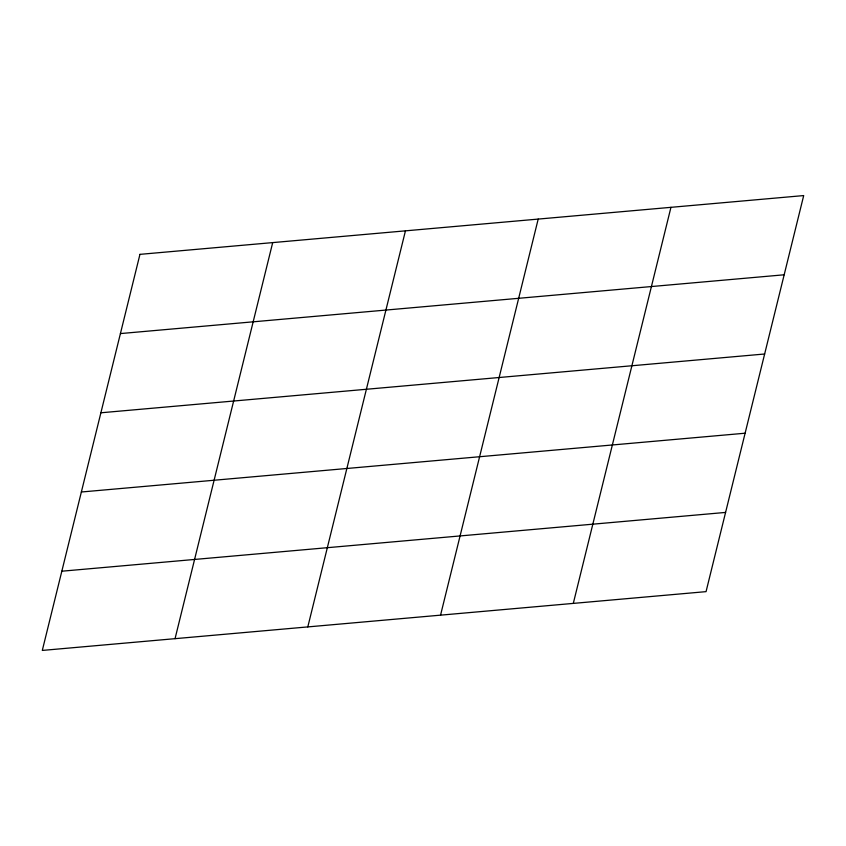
<?xml version="1.0" encoding="UTF-8"?>
<svg xmlns="http://www.w3.org/2000/svg" width="846" height="846" viewBox="0 0 846 846"><rect width="100%" height="100%" fill="white"/><g stroke="black" fill="none" stroke-linecap="round" stroke-linejoin="round"><path stroke-width="1.27" d="M175.048 638.667L272.698 242.601M307.807 626.907L405.446 230.852M440.555 615.148L538.193 219.093M573.302 603.399L670.952 207.333M120.418 333.578L784.168 274.791M100.886 412.785L764.647 353.998M81.353 492.002L745.115 433.215M61.832 571.209L725.582 512.422M139.95 254.36L42.3 650.426L706.05 591.64L803.7 195.574L139.95 254.36"/></g></svg>
